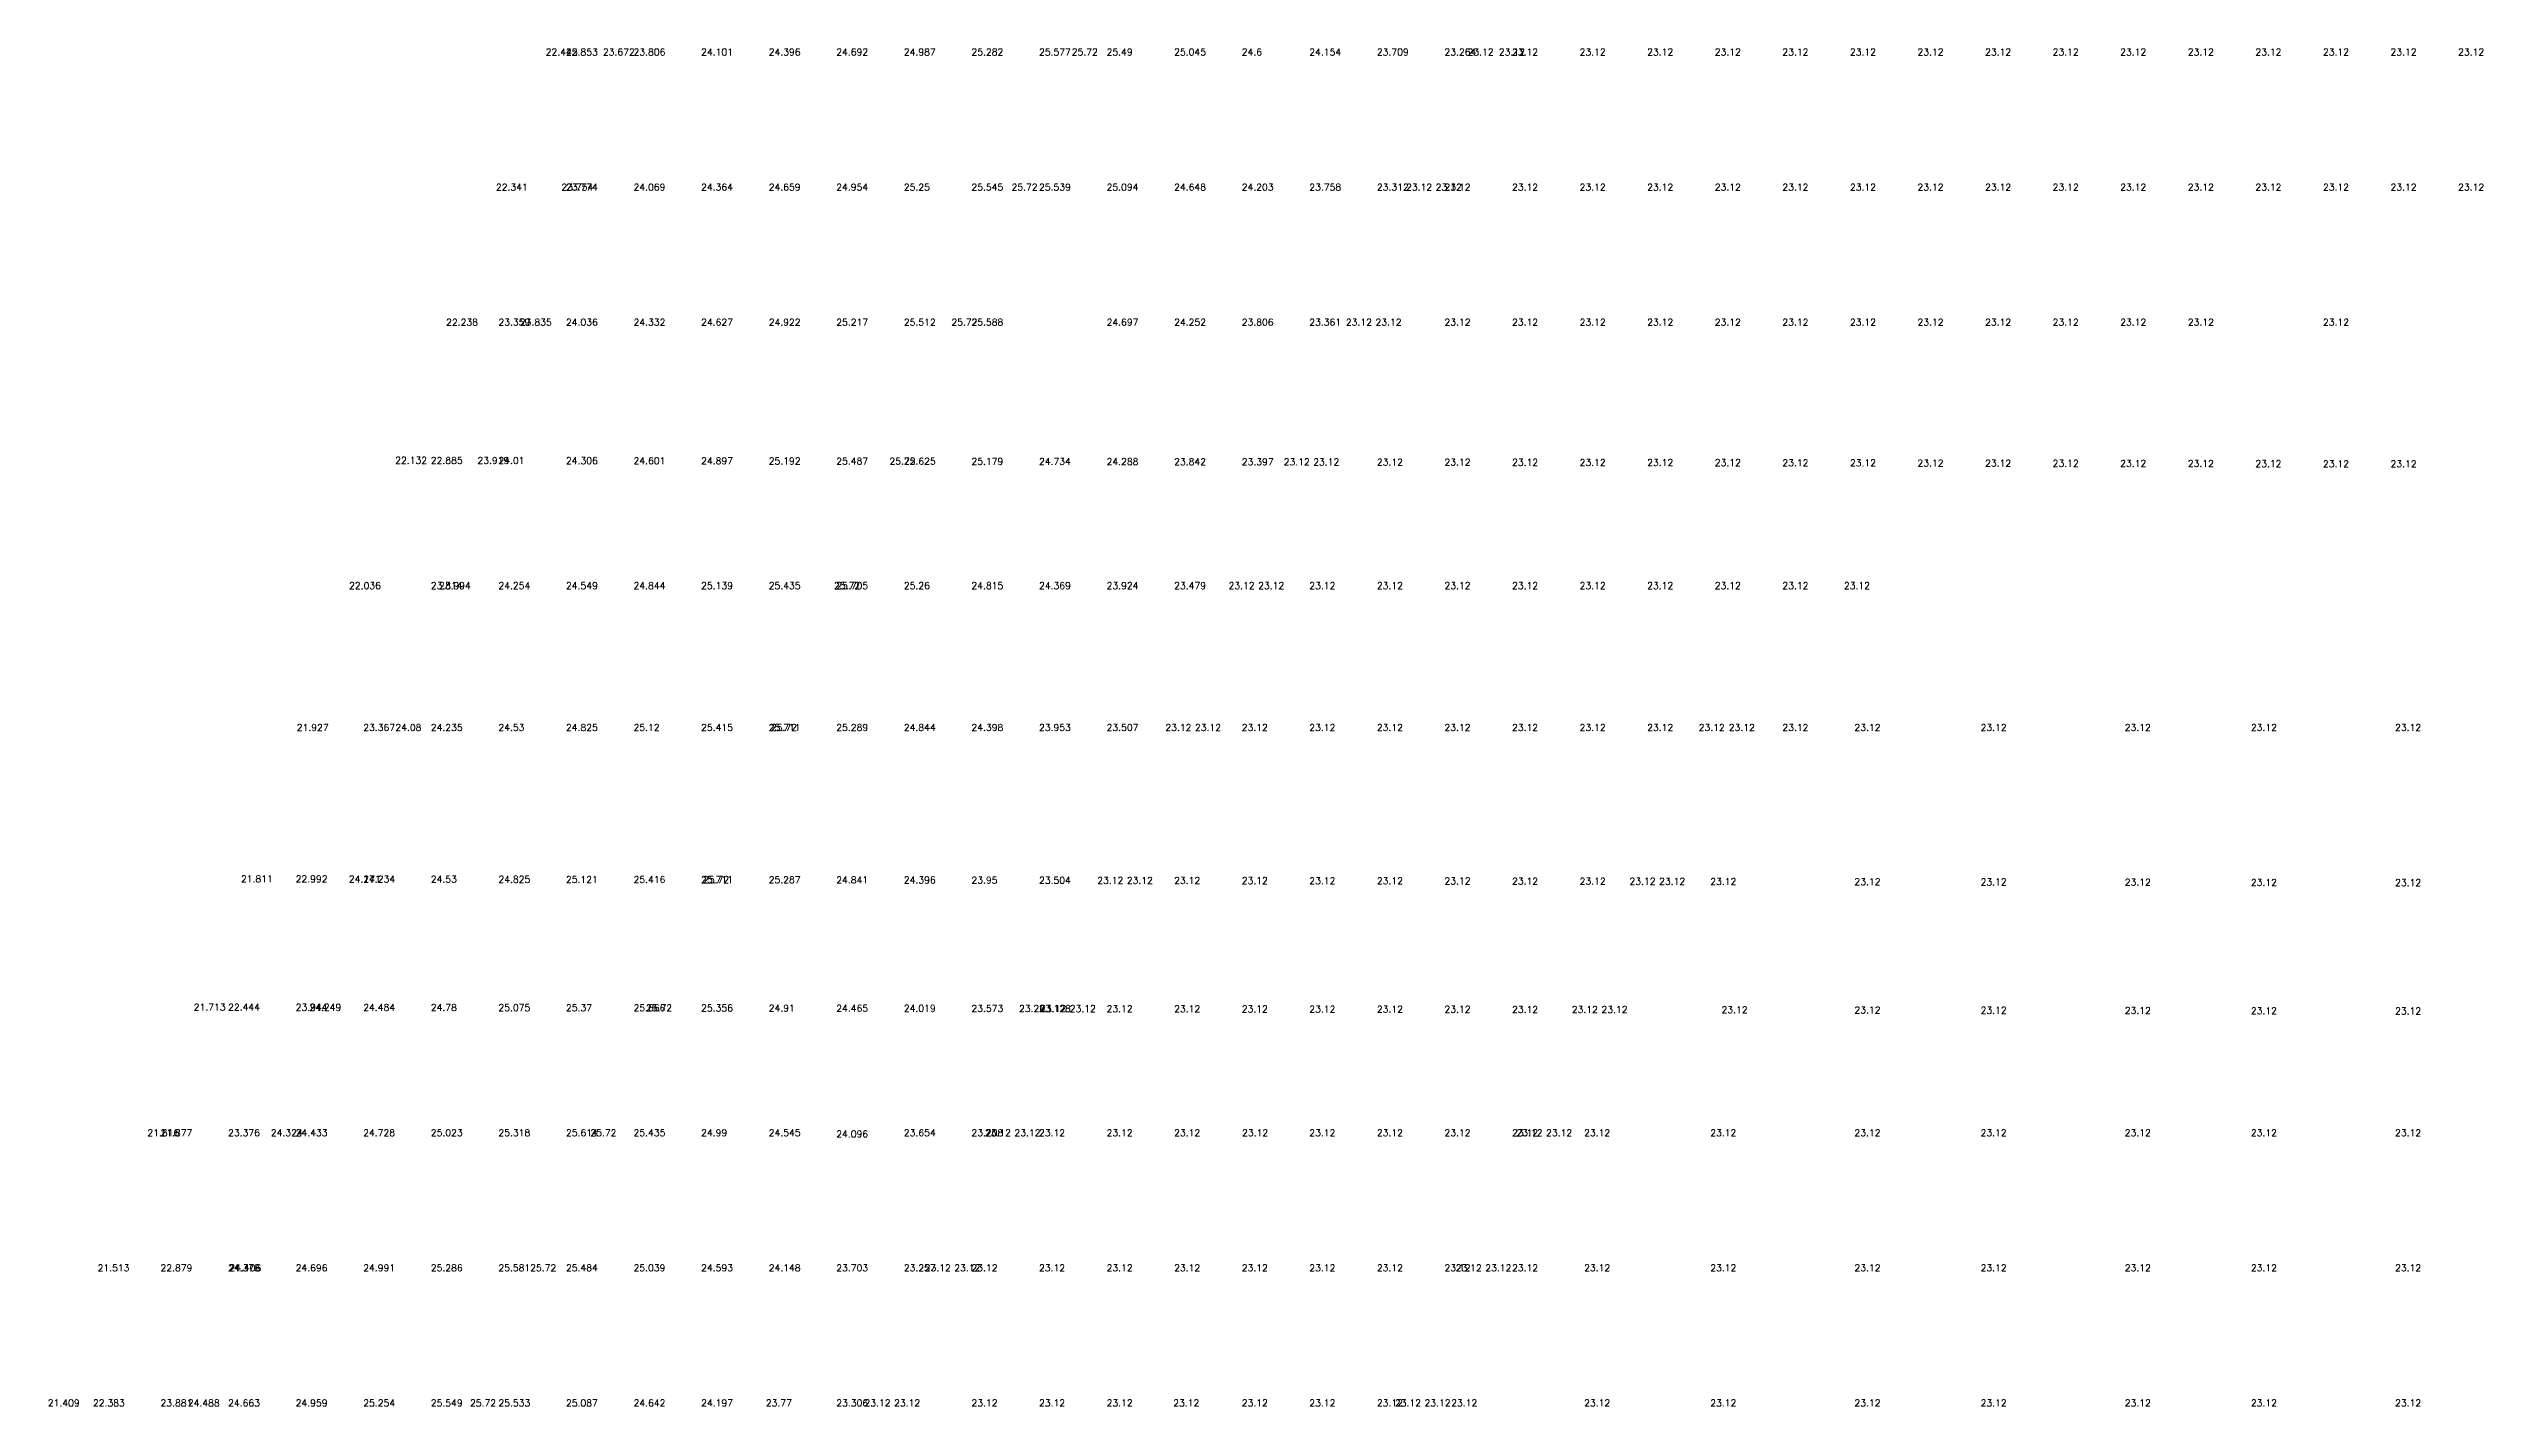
# Model space of a CAD drawing. Extents: x 6821 to 156660, y 8800 to 140150.
# Drawn here: x 27518 to 81560, y 77000 to 107150 of the extents above; entities that cross this region are included whole.
import ezdxf

# ---------------------------------------------------------------- set-up
doc = ezdxf.new("R2010")
doc.units = 0
doc.layers.get('0').update_dxf_attribs({"linetype": 'CONTINUOUS'})
doc.styles.get("Standard").update_dxf_attribs({"font": 'romans.shx', "bigfont": 'hztxt.shx'})

msp = doc.modelspace()

# ---------------------------------------------------------------- texts
for s, p in [('22.445', (38550.42, 107000, 22724.98)), ('22.853', (39000.62, 107000, 23133.14)), ('23.672', (39820.36, 107000, 23952.12)), ('23.806', (40500.62, 107000, 24085.99)), ('24.101', (42000.62, 107000, 24381.17)), ('24.396', (43500.62, 107000, 24676.35)), ('24.692', (45000.62, 107000, 24971.53)), ('24.987', (46500.62, 107000, 25266.71)), ('25.282', (48000.62, 107000, 25561.89)), ('25.577', (49500.62, 107000, 25857.07)), ('25.72', (50226.96, 107000, 26000)), ('25.49', (51000.62, 107000, 25770.3)), ('25.045', (52500.62, 107000, 25324.95)), ('24.6', (54000.62, 107000, 24879.6)), ('24.154', (55500.62, 107000, 24434.24)), ('23.709', (57000.62, 107000, 23988.89)), ('23.264', (58500.62, 107000, 23543.54)), ('23.12', (59013.6, 107000, 23400)), ('23.12', (59707.23, 107000, 23400)), ('23.12', (60000.62, 107000, 23400)), ('23.12', (61500.62, 107000, 23400)), ('23.12', (63000.62, 107000, 23400)), ('23.12', (64500.62, 107000, 23400)), ('23.12', (66000.62, 107000, 23400)), ('23.12', (67500.62, 107000, 23400)), ('23.12', (69000.62, 107000, 23400)), ('23.12', (70500.62, 107000, 23400)), ('23.12', (72000.62, 107000, 23400)), ('23.12', (73500.62, 107000, 23400)), ('23.12', (75000.62, 107000, 23400)), ('23.12', (76500.62, 107000, 23400)), ('23.12', (78000.62, 107000, 23400)), ('23.12', (79500.62, 107000, 23400)), ('23.12', (81000.62, 107000, 23400)), ('22.341', (37445.29, 104000, 22621.4)), ('23.754', (38899.05, 104000, 24033.66)), ('23.774', (39000.62, 104000, 24053.65)), ('24.069', (40500.62, 104000, 24348.83)), ('24.364', (42000.62, 104000, 24644.01)), ('24.659', (43500.62, 104000, 24939.19)), ('24.954', (45000.62, 104000, 25234.37)), ('25.25', (46500.62, 104000, 25529.55)), ('25.545', (48000.62, 104000, 25824.73)), ('25.72', (48891.28, 104000, 26000)), ('25.539', (49500.62, 104000, 25819.09)), ('25.094', (51000.62, 104000, 25373.74)), ('24.648', (52500.62, 104000, 24928.38)), ('24.203', (54000.62, 104000, 24483.03)), ('23.758', (55500.62, 104000, 24037.67)), ('23.312', (57000.62, 104000, 23592.32)), ('23.12', (57648.38, 104000, 23400)), ('23.12', (58305.16, 104000, 23400)), ('23.12', (58500.62, 104000, 23400)), ('23.12', (60000.62, 104000, 23400)), ('23.12', (61500.62, 104000, 23400)), ('23.12', (63000.62, 104000, 23400)), ('23.12', (64500.62, 104000, 23400)), ('23.12', (66000.62, 104000, 23400)), ('23.12', (67500.62, 104000, 23400)), ('23.12', (69000.62, 104000, 23400)), ('23.12', (70500.62, 104000, 23400)), ('23.12', (72000.62, 104000, 23400)), ('23.12', (73500.62, 104000, 23400)), ('23.12', (75000.62, 104000, 23400)), ('23.12', (76500.62, 104000, 23400)), ('23.12', (78000.62, 104000, 23400)), ('23.12', (79500.62, 104000, 23400)), ('23.12', (81000.62, 104000, 23400)), ('22.238', (36340.16, 101000, 22517.82)), ('23.359', (37500.62, 101000, 23638.53)), ('23.835', (37977.74, 101000, 24115.21)), ('24.036', (39000.62, 101000, 24316.5)), ('24.332', (40500.62, 101000, 24611.68)), ('24.627', (42000.62, 101000, 24906.86)), ('24.922', (43500.62, 101000, 25202.04)), ('25.217', (45000.62, 101000, 25497.22)), ('25.512', (46500.62, 101000, 25792.4)), ('25.72', (47555.59, 101000, 26000)), ('25.588', (48000.62, 101000, 25867.87)), ('24.697', (51000.62, 101000, 24977.17)), ('24.252', (52500.62, 101000, 24531.81)), ('23.806', (54000.62, 101000, 24086.46)), ('23.361', (55499.52, 101000, 23641.43)), ('23.12', (56312.69, 101000, 23400)), ('23.12', (56969.48, 101000, 23400)), ('23.12', (58500.62, 101000, 23400)), ('23.12', (60000.62, 101000, 23400)), ('23.12', (61500.62, 101000, 23400)), ('23.12', (63000.62, 101000, 23400)), ('23.12', (64500.62, 101000, 23400)), ('23.12', (66000.62, 101000, 23400)), ('23.12', (67500.62, 101000, 23400)), ('23.12', (69000.62, 101000, 23400)), ('23.12', (70500.62, 101000, 23400)), ('23.12', (72000.62, 101000, 23400)), ('23.12', (73500.62, 101000, 23400)), ('23.12', (75000.62, 101000, 23400)), ('23.12', (78000.62, 101000, 23400)), ('22.132', (35210.22, 97932.65, 22411.91)), ('22.885', (36000.62, 97931.25, 23164.88)), ('23.919', (37034.75, 97929.4, 24198.67)), ('24.01', (37500.62, 97928.57, 24290.42)), ('24.306', (39000.62, 97925.9, 24585.83)), ('24.601', (40500.62, 97923.23, 24881.25)), ('24.897', (42000.62, 97920.56, 25176.66)), ('25.192', (43500.62, 97917.88, 25472.08)), ('25.487', (45000.62, 97915.21, 25767.49)), ('25.72', (46181.22, 97913.11, 26000)), ('25.625', (46500.62, 97912.54, 25905.1)), ('25.179', (48000.62, 97909.86, 25459.39)), ('24.734', (49500.62, 97907.19, 25013.68)), ('24.288', (51000.62, 97904.52, 24567.97)), ('23.842', (52500.62, 97901.85, 24122.27)), ('23.397', (54000.62, 97899.17, 23676.56)), ('23.12', (54931.38, 97897.52, 23400)), ('23.12', (55587.64, 97896.35, 23400)), ('23.12', (57000.62, 97893.83, 23400)), ('23.12', (58500.62, 97891.16, 23400)), ('23.12', (60000.62, 97888.48, 23400)), ('23.12', (61500.62, 97885.81, 23400)), ('23.12', (63000.62, 97883.14, 23400)), ('23.12', (64500.62, 97880.47, 23400)), ('23.12', (66000.62, 97877.79, 23400)), ('23.12', (67500.62, 97875.12, 23400)), ('23.12', (69000.62, 97872.45, 23400)), ('23.12', (70500.62, 97869.78, 23400)), ('23.12', (72000.62, 97867.1, 23400)), ('23.12', (73500.62, 97864.43, 23400)), ('23.12', (75000.62, 97861.76, 23400)), ('23.12', (76500.62, 97859.09, 23400)), ('23.12', (78000.62, 97856.41, 23400)), ('23.12', (79500.62, 97853.74, 23400)), ('22.036', (34185.15, 95150, 22315.83)), ('23.814', (36000.62, 95150, 24093.82)), ('23.994', (36181.18, 95150, 24274.22)), ('24.254', (37500.62, 95150, 24533.87)), ('24.549', (39000.62, 95150, 24829.05)), ('24.844', (40500.62, 95150, 25124.23)), ('25.139', (42000.62, 95150, 25419.4)), ('25.435', (43500.62, 95150, 25714.58)), ('25.72', (44951, 95150, 26000)), ('25.705', (45000.62, 95150, 25985.27)), ('25.26', (46500.62, 95150, 25539.92)), ('24.815', (48000.62, 95150, 25094.56)), ('24.369', (49500.62, 95150, 24649.21)), ('23.924', (51000.62, 95150, 24203.86)), ('23.479', (52500.62, 95150, 23758.5)), ('23.12', (53708.1, 95150, 23400)), ('23.12', (54364.89, 95150, 23400)), ('23.12', (55500.62, 95150, 23400)), ('23.12', (57000.62, 95150, 23400)), ('23.12', (58500.62, 95150, 23400)), ('23.12', (60000.62, 95150, 23400)), ('23.12', (61500.62, 95150, 23400)), ('23.12', (63000.62, 95150, 23400)), ('23.12', (64500.62, 95150, 23400)), ('23.12', (66000.62, 95150, 23400)), ('23.12', (67367.8, 95150, 23400)), ('21.927', (33024.76, 92000, 22207.07)), ('23.367', (34500.62, 92000, 23647.31)), ('24.08', (35213.8, 92000, 24359.84)), ('24.235', (36000.62, 92000, 24514.67)), ('24.53', (37500.62, 92000, 24809.85)), ('24.825', (39000.62, 92000, 25105.03)), ('25.12', (40500.62, 92000, 25400.21)), ('25.415', (42000.62, 92000, 25695.39)), ('25.711', (43500.62, 92000, 25990.57)), ('25.72', (43548.53, 92000, 26000)), ('25.289', (45000.62, 92000, 25568.88)), ('24.844', (46500.62, 92000, 25123.52)), ('24.398', (48000.62, 92000, 24678.17)), ('23.953', (49500.62, 92000, 24232.81)), ('23.507', (51000.62, 92000, 23787.46)), ('23.12', (52305.63, 92000, 23400)), ('23.12', (52962.42, 92000, 23400)), ('23.12', (54000.62, 92000, 23400)), ('23.12', (55500.62, 92000, 23400)), ('23.12', (57000.62, 92000, 23400)), ('23.12', (58500.62, 92000, 23400)), ('23.12', (60000.62, 92000, 23400)), ('23.12', (61500.62, 92000, 23400)), ('23.12', (63000.62, 92000, 23400)), ('23.12', (64143.56, 92000, 23400)), ('23.12', (64812.33, 92000, 23400)), ('23.12', (66000.62, 92000, 23400)), ('23.12', (67600.83, 92000, 23400)), ('23.12', (70400.83, 92000, 23400)), ('23.12', (73600.83, 92000, 23400)), ('23.12', (76400.86, 92000, 23400)), ('23.12', (79600.83, 92000, 23400)), ('21.811', (31786.55, 88638.74, 22091.02)), ('22.992', (33000.62, 88636.58, 23272.08)), ('24.171', (34180.24, 88634.47, 24451.32)), ('24.234', (34500.62, 88633.9, 24514.41)), ('24.53', (36000.62, 88631.23, 24809.83)), ('24.825', (37500.62, 88628.56, 25105.24)), ('25.121', (39000.62, 88625.89, 25400.66)), ('25.416', (40500.62, 88623.21, 25696.07)), ('25.711', (42000.62, 88620.54, 25991.48)), ('25.72', (42043.87, 88620.46, 26000)), ('25.287', (43500.62, 88617.87, 25567.15)), ('24.841', (45000.62, 88615.2, 25121.44)), ('24.396', (46500.62, 88612.52, 24675.73)), ('23.95', (48000.62, 88609.85, 24230.03)), ('23.504', (49500.62, 88607.18, 23784.32)), ('23.12', (50794.02, 88604.87, 23400)), ('23.12', (51450.29, 88603.7, 23400)), ('23.12', (52500.62, 88601.83, 23400)), ('23.12', (54000.62, 88599.16, 23400)), ('23.12', (55500.62, 88596.49, 23400)), ('23.12', (57000.62, 88593.82, 23400)), ('23.12', (58500.62, 88591.14, 23400)), ('23.12', (60000.62, 88588.47, 23400)), ('23.12', (61500.62, 88585.8, 23400)), ('23.12', (62607.87, 88583.82, 23400)), ('23.12', (63265.18, 88582.65, 23400)), ('23.12', (64400.83, 88580.63, 23400)), ('23.12', (67600.83, 88574.93, 23400)), ('23.12', (70400.83, 88569.94, 23400)), ('23.12', (73600.83, 88564.24, 23400)), ('23.12', (76400.86, 88559.25, 23400)), ('23.12', (79600.83, 88553.55, 23400)), ('21.713', (30737.36, 85790.6, 21992.68)), ('22.444', (31500.62, 85789.24, 22724.47)), ('23.944', (33000.62, 85786.57, 24223.99)), ('24.249', (33305.47, 85786.03, 24528.74)), ('24.484', (34500.62, 85783.9, 24764.12)), ('24.78', (36000.62, 85781.23, 25059.53)), ('25.075', (37500.62, 85778.55, 25354.94)), ('25.37', (39000.62, 85775.88, 25650.36)), ('25.666', (40500.62, 85773.21, 25945.77)), ('25.72', (40775.97, 85772.72, 26000)), ('25.356', (42000.62, 85770.54, 25636.11)), ('24.91', (43500.62, 85767.86, 25190.41)), ('24.465', (45000.62, 85765.19, 24744.7)), ('24.019', (46500.62, 85762.52, 24298.99)), ('23.573', (48000.62, 85759.85, 23853.29)), ('23.26', (49056.46, 85757.96, 23539.56)), ('23.128', (49500.62, 85757.17, 23407.58)), ('23.12', (49526.13, 85757.13, 23400)), ('23.12', (50182.39, 85755.96, 23400)), ('23.12', (51000.62, 85754.5, 23400)), ('23.12', (52500.62, 85751.83, 23400)), ('23.12', (54000.62, 85749.16, 23400)), ('23.12', (55500.62, 85746.48, 23400)), ('23.12', (57000.62, 85743.81, 23400)), ('23.12', (58500.62, 85741.14, 23400)), ('23.12', (60000.62, 85738.47, 23400)), ('23.12', (61327.73, 85736.1, 23400)), ('23.12', (61985.04, 85734.93, 23400)), ('23.12', (64650.83, 85730.18, 23400)), ('23.12', (67600.83, 85724.92, 23400)), ('23.12', (70400.83, 85719.94, 23400)), ('23.12', (73600.83, 85714.23, 23400)), ('23.12', (76400.86, 85709.25, 23400)), ('23.12', (79600.83, 85703.54, 23400)), ('21.616', (29709.36, 83000, 21896.32)), ('21.877', (30000.62, 83000, 22157.46)), ('23.376', (31500.62, 83000, 23656.09)), ('24.324', (32449.87, 83000, 24604.47)), ('24.433', (33000.62, 83000, 24712.85)), ('24.728', (34500.62, 83000, 25008.03)), ('25.023', (36000.62, 83000, 25303.21)), ('25.318', (37500.62, 83000, 25598.39)), ('25.614', (39000.62, 83000, 25893.57)), ('25.72', (39541.47, 83000, 26000)), ('25.435', (40500.62, 83000, 25715.23)), ('24.99', (42000.62, 83000, 25269.88)), ('24.545', (43500.62, 83000, 24824.52)), ('24.096', (45000.62, 82973.75, 24375.7)), ('23.654', (46500.62, 83000, 23933.82)), ('23.208', (48000.62, 83000, 23488.46)), ('23.12', (48298.57, 83000, 23400)), ('23.12', (48955.36, 83000, 23400)), ('23.12', (49500.62, 83000, 23400)), ('23.12', (51000.62, 83000, 23400)), ('23.12', (52500.62, 83000, 23400)), ('23.12', (54008.25, 83000, 23400)), ('23.12', (55500.62, 83000, 23400)), ('23.12', (57000.62, 83000, 23400)), ('23.12', (58500.62, 83000, 23400)), ('23.12', (60000.62, 83000, 23400)), ('23.12', (60097.76, 83000, 23400)), ('23.12', (60755.6, 83000, 23400)), ('23.12', (61600.83, 83000, 23400)), ('23.12', (64400.83, 83000, 23400)), ('23.12', (67600.83, 83000, 23400)), ('23.12', (70400.83, 83000, 23400)), ('23.12', (73600.83, 83000, 23400)), ('23.12', (76400.85, 83000, 23400)), ('23.12', (79600.83, 83000, 23400)), ('21.513', (28604.23, 80000, 21792.74)), ('22.879', (30000.62, 80000, 23159.47)), ('24.378', (31500.62, 80000, 24658.09)), ('24.406', (31528.56, 80000, 24686.01)), ('24.696', (33000.62, 80000, 24975.69)), ('24.991', (34500.62, 80000, 25270.87)), ('25.286', (36000.62, 80000, 25566.05)), ('25.581', (37500.62, 80000, 25861.23)), ('25.72', (38205.79, 80000, 26000)), ('25.484', (39000.62, 80000, 25764.01)), ('25.039', (40500.62, 80000, 25318.66)), ('24.593', (42000.62, 80000, 24873.31)), ('24.148', (43500.62, 80000, 24427.96)), ('23.703', (45000.62, 80000, 23982.6)), ('23.257', (46500.62, 80000, 23537.25)), ('23.12', (46962.89, 80000, 23400)), ('23.12', (47619.67, 80000, 23400)), ('23.12', (48000.62, 80000, 23400)), ('23.12', (49500.62, 80000, 23400)), ('23.12', (51000.62, 80000, 23400)), ('23.12', (52500.62, 80000, 23400)), ('23.12', (54000.62, 80000, 23400)), ('23.12', (55500.62, 80000, 23400)), ('23.12', (57000.62, 80000, 23400)), ('23.12', (58500.62, 80000, 23400)), ('23.12', (58749.16, 80000, 23400)), ('23.12', (59407, 80000, 23400)), ('23.12', (60000.62, 80000, 23400)), ('23.12', (61600.83, 80000, 23400)), ('23.12', (64400.83, 80000, 23400)), ('23.12', (67600.83, 80000, 23400)), ('23.12', (70400.83, 80000, 23400)), ('23.12', (73600.83, 80000, 23400)), ('23.12', (76400.85, 80000, 23400)), ('23.12', (79600.83, 80000, 23400)), ('21.409', (27499.1, 77000, 21689.16)), ('22.383', (28500.62, 77000, 22662.86)), ('23.881', (30000.62, 77000, 24161.48)), ('24.488', (30607.25, 77000, 24767.56)), ('24.663', (31500.62, 77000, 24943.36)), ('24.959', (33000.62, 77000, 25238.54)), ('25.254', (34500.62, 77000, 25533.72)), ('25.549', (36000.62, 77000, 25828.9)), ('25.72', (36870.1, 77000, 26000)), ('25.533', (37500.62, 77000, 25812.8)), ('25.087', (39000.62, 77000, 25367.45)), ('24.642', (40500.62, 77000, 24922.09)), ('24.197', (42000.62, 77000, 24476.74)), ('23.77', (43437.93, 77000, 24050)), ('23.306', (45000.62, 77000, 23586.03)), ('23.12', (45627.2, 77000, 23400)), ('23.12', (46283.99, 77000, 23400)), ('23.12', (48000.62, 77000, 23400)), ('23.12', (49500.62, 77000, 23400)), ('23.12', (51000.62, 77000, 23400)), ('23.12', (52480.3, 77000, 23400)), ('23.12', (54000.62, 77000, 23400)), ('23.12', (55500.62, 77000, 23400)), ('23.12', (57000.62, 77000, 23400)), ('23.12', (57400.57, 77000, 23400)), ('23.12', (58058.4, 77000, 23400)), ('23.12', (58650.83, 77000, 23400)), ('23.12', (61600.83, 77000, 23400)), ('23.12', (64400.83, 77000, 23400)), ('23.12', (67600.83, 77000, 23400)), ('23.12', (70400.83, 77000, 23400)), ('23.12', (73600.83, 77000, 23400)), ('23.12', (76400.85, 77000, 23400)), ('23.12', (79600.83, 77000, 23400))]:
    msp.add_text(s, height=150).set_placement(p)

doc.saveas('drawing.dxf')
